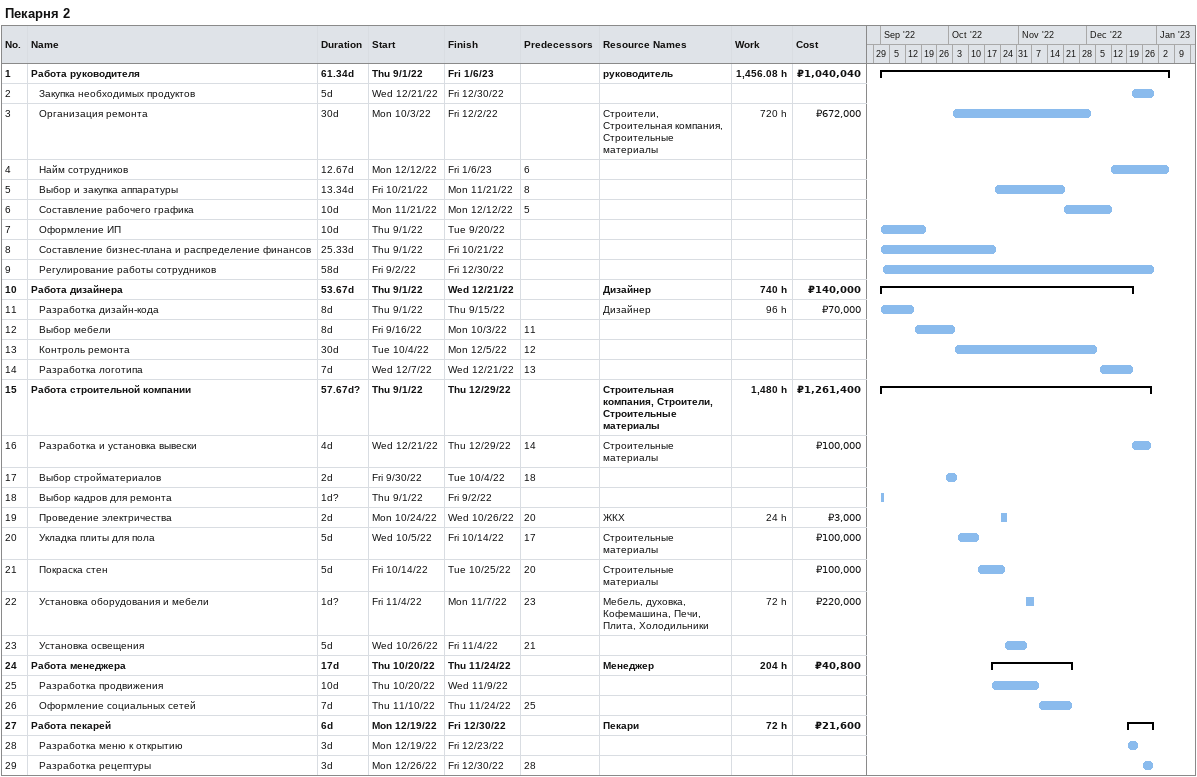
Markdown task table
Пекарня 2

| ID | Level | Task | Duration | Start | Finish | Predecessors | Resources | Work (h) | Cost (₽) |
|---|---|---|---|---|---|---|---|---|---|
| 1 | 1 | **Работа руководителя** | 61.34d | 2022-09-01 | 2023-01-06 |  | руководитель | 1456.08 | 1040040 |
| 2 | 2 | Закупка необходимых продуктов | 5d | 2022-12-21 | 2022-12-30 |  |  |  |  |
| 3 | 2 | Организация ремонта | 30d | 2022-10-03 | 2022-12-02 |  | Строители, Строительная компания, Строительные материалы | 720 | 672000 |
| 4 | 2 | Найм сотрудников | 12.67d | 2022-12-12 | 2023-01-06 | 6 |  |  |  |
| 5 | 2 | Выбор и закупка аппаратуры | 13.34d | 2022-10-21 | 2022-11-21 | 8 |  |  |  |
| 6 | 2 | Составление рабочего графика | 10d | 2022-11-21 | 2022-12-12 | 5 |  |  |  |
| 7 | 2 | Оформление ИП | 10d | 2022-09-01 | 2022-09-20 |  |  |  |  |
| 8 | 2 | Составление бизнес-плана и распределение финансов | 25.33d | 2022-09-01 | 2022-10-21 |  |  |  |  |
| 9 | 2 | Регулирование работы сотрудников | 58d | 2022-09-02 | 2022-12-30 |  |  |  |  |
| 10 | 1 | **Работа дизайнера** | 53.67d | 2022-09-01 | 2022-12-21 |  | Дизайнер | 740 | 140000 |
| 11 | 2 | Разработка дизайн-кода | 8d | 2022-09-01 | 2022-09-15 |  | Дизайнер | 96 | 70000 |
| 12 | 2 | Выбор мебели | 8d | 2022-09-16 | 2022-10-03 | 11 |  |  |  |
| 13 | 2 | Контроль ремонта | 30d | 2022-10-04 | 2022-12-05 | 12 |  |  |  |
| 14 | 2 | Разработка логотипа | 7d | 2022-12-07 | 2022-12-21 | 13 |  |  |  |
| 15 | 1 | **Работа строительной компании** | 57.67d? | 2022-09-01 | 2022-12-29 |  | Строительная компания, Строители, Строительные материалы | 1480 | 1261400 |
| 16 | 2 | Разработка и установка вывески | 4d | 2022-12-21 | 2022-12-29 | 14 | Строительные материалы |  | 100000 |
| 17 | 2 | Выбор стройматериалов | 2d | 2022-09-30 | 2022-10-04 | 18 |  |  |  |
| 18 | 2 | Выбор кадров для ремонта | 1d? | 2022-09-01 | 2022-09-02 |  |  |  |  |
| 19 | 2 | Проведение электричества | 2d | 2022-10-24 | 2022-10-26 | 20 | ЖКХ | 24 | 3000 |
| 20 | 2 | Укладка плиты для пола | 5d | 2022-10-05 | 2022-10-14 | 17 | Строительные материалы |  | 100000 |
| 21 | 2 | Покраска стен | 5d | 2022-10-14 | 2022-10-25 | 20 | Строительные материалы |  | 100000 |
| 22 | 2 | Установка оборудования и мебели | 1d? | 2022-11-04 | 2022-11-07 | 23 | Мебель, духовка, Кофемашина, Печи, Плита, Холодильники | 72 | 220000 |
| 23 | 2 | Установка освещения | 5d | 2022-10-26 | 2022-11-04 | 21 |  |  |  |
| 24 | 1 | **Работа менеджера** | 17d | 2022-10-20 | 2022-11-24 |  | Менеджер | 204 | 40800 |
| 25 | 2 | Разработка продвижения | 10d | 2022-10-20 | 2022-11-09 |  |  |  |  |
| 26 | 2 | Оформление социальных сетей | 7d | 2022-11-10 | 2022-11-24 | 25 |  |  |  |
| 27 | 1 | **Работа пекарей** | 6d | 2022-12-19 | 2022-12-30 |  | Пекари | 72 | 21600 |
| 28 | 2 | Разработка меню к открытию | 3d | 2022-12-19 | 2022-12-23 |  |  |  |  |
| 29 | 2 | Разработка рецептуры | 3d | 2022-12-26 | 2022-12-30 | 28 |  |  |  |
